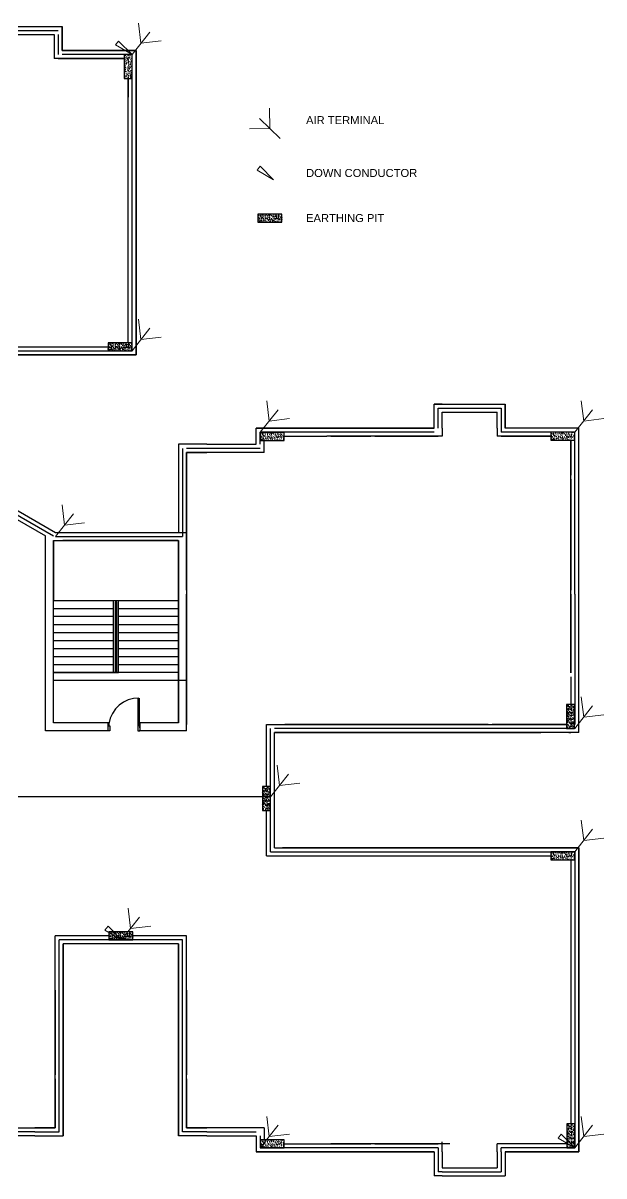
# Model space of a CAD drawing. Header units: millimetres. Extents: x 2799 to 7123, y 988 to 3140.
# Drawn here: x 3818 to 4543, y 988 to 2428 of the extents above; entities that cross this region are included whole.
import ezdxf

# ---------------------------------------------------------------- set-up
doc = ezdxf.new("R2010")
doc.units = ezdxf.units.MM
doc.header["$LTSCALE"] = 100
doc.linetypes.add('ACAD_ISO02W100', pattern=[15, 12, -3])
doc.layers.get('0').update_dxf_attribs({"color": 250})
doc.layers.add('doors', color=6, linetype='Continuous')
doc.layers.add('roof cond', color=3, linetype='ACAD_ISO02W100')
doc.layers.add('LPS', color=1, linetype='Continuous', lineweight=0)
doc.styles.get("Standard").update_dxf_attribs({"font": 'arial.ttf'})

msp = doc.modelspace()

# ---------------------------------------------------------------- hatches: boundary and pattern name
h = msp.add_hatch()
h.set_pattern_fill('AR-CONC', color=256, scale=0.03)
h.set_pattern_definition([(50, (6094.9958, -3369.266), (5.46554, -0.4781726), [0.5715, -6.2865]), (355, (6094.996, -3369.266), (-1.0573026, 5.7317054), [0.4572, -5.0292175]), (100.45144, (6095.451, -3369.306), (4.4082374, 5.2535326), [0.4857003, -5.3427073]), (46.1842, (6094.996, -3367.742), (8.132371, -1.26127), [0.85725, -9.42975]), (96.63556, (6095.6735, -3367.847), (7.122124, 7.422784), [0.728551, -8.014068]), (351.18415, (6094.996, -3367.742), (7.122124, 7.422784), [0.685799, -7.543792]), (21, (6095.7578, -3368.123), (4.5484317, -3.067956), [0.5715, -6.2865]), (326, (6095.758, -3368.123), (1.854061, 5.525639), [0.4572, -5.0292]), (71.451445, (6096.137, -3368.3787), (6.4024926, 2.457683), [0.4857003, -5.342698]), (37.5, (6094.9958, -3369.266), (0.0926581, 2.53665117), [0, -4.96824, 0, -5.1054, 0, -5.04825]), (7.5, (6094.9958, -3369.266), (2.0045899, 3.0054172), [0, -2.91084, 0, -4.85394, 0, -1.92405]), (327.5, (6093.2965, -3369.266), (4.06771786, -0.1718623), [0, -1.905, 0, -5.9436, 0, -7.8867]), (317.5, (6092.5345, -3369.266), (4.4438754, 0.7627947), [0, -2.4765, 0, -3.94716, 0, -5.6007])])
h.paths.add_polyline_path([(3943.7, 2359), (3953.7, 2359), (3953.7, 2389), (3943.7, 2389)])
h = msp.add_hatch()
h.set_pattern_fill('AR-CONC', color=256, scale=0.03, angle=-90)
h.set_pattern_definition([(320, (-1617.281, 38.2956), (-0.4781726, -5.46554), [0.5715, -6.2865]), (265, (-1617.281, 38.2956), (5.7317054, 1.0573026), [0.4572, -5.0292175]), (10.45144, (-1617.321, 37.84), (5.2535326, -4.4082374), [0.4857003, -5.3427073]), (316.1842, (-1615.757, 38.2956), (-1.26127, -8.132371), [0.85725, -9.42975]), (6.63556, (-1615.862, 37.618), (7.422784, -7.122124), [0.728551, -8.014068]), (261.18415, (-1615.757, 38.2956), (7.422784, -7.122124), [0.685799, -7.543792]), (291, (-1616.138, 37.5336), (-3.067956, -4.5484317), [0.5715, -6.2865]), (236, (-1616.138, 37.5336), (5.525639, -1.854061), [0.4572, -5.0292]), (341.451445, (-1616.3936, 37.1545), (2.457683, -6.4024926), [0.4857003, -5.342698]), (307.5, (-1617.281, 38.2956), (2.53665117, -0.0926581), [0, -4.96824, 0, -5.1054, 0, -5.04825]), (277.5, (-1617.281, 38.2956), (3.0054172, -2.0045899), [0, -2.91084, 0, -4.85394, 0, -1.92405]), (237.5, (-1617.281, 39.9948), (-0.1718623, -4.06771786), [0, -1.905, 0, -5.9436, 0, -7.8867]), (227.5, (-1617.281, 40.757), (0.7627947, -4.4438754), [0, -2.4765, 0, -3.94716, 0, -5.6007])])
h.paths.add_polyline_path([(4111, 2189.6), (4111, 2179.6), (4141, 2179.6), (4141, 2189.6)])
h = msp.add_hatch()
h.set_pattern_fill('AR-CONC', color=256, scale=0.03, angle=-90)
h.set_pattern_definition([(320, (-1804.59, -122.3456), (-0.4781726, -5.46554), [0.5715, -6.2865]), (265, (-1804.59, -122.3456), (5.7317054, 1.0573026), [0.4572, -5.0292175]), (10.45144, (-1804.6297, -122.801), (5.2535326, -4.4082374), [0.4857003, -5.3427073]), (316.1842, (-1803.066, -122.3456), (-1.26127, -8.132371), [0.85725, -9.42975]), (6.63556, (-1803.171, -123.023), (7.422784, -7.122124), [0.728551, -8.014068]), (261.18415, (-1803.066, -122.3456), (7.422784, -7.122124), [0.685799, -7.543792]), (291, (-1803.447, -123.1076), (-3.067956, -4.5484317), [0.5715, -6.2865]), (236, (-1803.447, -123.1076), (5.525639, -1.854061), [0.4572, -5.0292]), (341.451445, (-1803.7025, -123.4866), (2.457683, -6.4024926), [0.4857003, -5.342698]), (307.5, (-1804.5898, -122.3456), (2.53665117, -0.0926581), [0, -4.96824, 0, -5.1054, 0, -5.04825]), (277.5, (-1804.5898, -122.3456), (3.0054172, -2.0045899), [0, -2.91084, 0, -4.85394, 0, -1.92405]), (237.5, (-1804.5898, -120.6463), (-0.1718623, -4.06771786), [0, -1.905, 0, -5.9436, 0, -7.8867]), (227.5, (-1804.59, -119.8843), (0.7627947, -4.4438754), [0, -2.4765, 0, -3.94716, 0, -5.6007])])
h.paths.add_polyline_path([(3923.7, 2029), (3923.7, 2019), (3953.7, 2019), (3953.7, 2029)])
h = msp.add_hatch()
h.set_pattern_fill('AR-CONC', color=256, scale=0.03, angle=-90)
h.set_pattern_definition([(320, (-1614.495, -234.3274), (-0.4781726, -5.46554), [0.5715, -6.2865]), (265, (-1614.495, -234.3274), (5.7317054, 1.0573026), [0.4572, -5.0292175]), (10.45144, (-1614.535, -234.783), (5.2535326, -4.4082374), [0.4857003, -5.3427073]), (316.1842, (-1612.971, -234.3274), (-1.26127, -8.132371), [0.85725, -9.42975]), (6.63556, (-1613.076, -235.005), (7.422784, -7.122124), [0.728551, -8.014068]), (261.18415, (-1612.971, -234.327), (7.422784, -7.122124), [0.685799, -7.543792]), (291, (-1613.352, -235.0894), (-3.067956, -4.5484317), [0.5715, -6.2865]), (236, (-1613.352, -235.0894), (5.525639, -1.854061), [0.4572, -5.0292]), (341.451445, (-1613.608, -235.4684), (2.457683, -6.4024926), [0.4857003, -5.342698]), (307.5, (-1614.4952, -234.3274), (2.53665117, -0.0926581), [0, -4.96824, 0, -5.1054, 0, -5.04825]), (277.5, (-1614.4952, -234.3274), (3.0054172, -2.0045899), [0, -2.91084, 0, -4.85394, 0, -1.92405]), (237.5, (-1614.4952, -232.628), (-0.1718623, -4.06771786), [0, -1.905, 0, -5.9436, 0, -7.8867]), (227.5, (-1614.4952, -231.866), (0.7627947, -4.4438754), [0, -2.4765, 0, -3.94716, 0, -5.6007])])
h.paths.add_polyline_path([(4113.7, 1917), (4113.7, 1907), (4143.7, 1907), (4143.7, 1917)])
h = msp.add_hatch()
h.set_pattern_fill('AR-CONC', color=256, scale=0.03, angle=-90)
h.set_pattern_definition([(320, (-1251.4965, -234.2663), (-0.4781726, -5.46554), [0.5715, -6.2865]), (265, (-1251.4965, -234.266), (5.7317054, 1.0573026), [0.4572, -5.0292175]), (10.45144, (-1251.5363, -234.7217), (5.2535326, -4.4082374), [0.4857003, -5.3427073]), (316.1842, (-1249.9725, -234.266), (-1.26127, -8.132371), [0.85725, -9.42975]), (6.63556, (-1250.0776, -234.944), (7.422784, -7.122124), [0.728551, -8.014068]), (261.18415, (-1249.9725, -234.266), (7.422784, -7.122124), [0.685799, -7.543792]), (291, (-1250.3535, -235.0283), (-3.067956, -4.5484317), [0.5715, -6.2865]), (236, (-1250.3535, -235.028), (5.525639, -1.854061), [0.4572, -5.0292]), (341.451445, (-1250.609, -235.4073), (2.457683, -6.4024926), [0.4857003, -5.342698]), (307.5, (-1251.4965, -234.2663), (2.53665117, -0.0926581), [0, -4.96824, 0, -5.1054, 0, -5.04825]), (277.5, (-1251.4965, -234.2663), (3.0054172, -2.0045899), [0, -2.91084, 0, -4.85394, 0, -1.92405]), (237.5, (-1251.4965, -232.567), (-0.1718623, -4.06771786), [0, -1.905, 0, -5.9436, 0, -7.8867]), (227.5, (-1251.4965, -231.805), (0.7627947, -4.4438754), [0, -2.4765, 0, -3.94716, 0, -5.6007])])
h.paths.add_polyline_path([(4476.7, 1917.1), (4476.7, 1907.1), (4506.7, 1907.1), (4506.7, 1917.1)])
h = msp.add_hatch()
h.set_pattern_fill('AR-CONC', color=256, scale=0.03)
h.set_pattern_definition([(50, (-832.9592, -630.346), (5.46554, -0.4781726), [0.5715, -6.2865]), (355, (-832.959, -630.346), (-1.0573026, 5.7317054), [0.4572, -5.0292175]), (100.45144, (-832.504, -630.386), (4.4082374, 5.2535326), [0.4857, -5.3427073]), (46.1842, (-832.959, -628.822), (8.132371, -1.26127), [0.85725, -9.42975]), (96.63556, (-832.2815, -628.927), (7.122124, 7.422784), [0.728551, -8.014068]), (351.18415, (-832.959, -628.822), (7.122124, 7.422784), [0.685799, -7.543792]), (21, (-832.1972, -629.203), (4.5484317, -3.067956), [0.5715, -6.2865]), (326, (-832.197, -629.203), (1.854061, 5.525639), [0.4572, -5.0292]), (71.45144, (-831.818, -629.459), (6.4024926, 2.457683), [0.4857, -5.342698]), (37.5, (-832.9592, -630.3462), (0.0926581, 2.53665117), [0, -4.96824, 0, -5.1054, 0, -5.04825]), (7.5, (-832.9592, -630.3462), (2.0045899, 3.0054172), [0, -2.91084, 0, -4.85394, 0, -1.92405]), (327.5, (-834.6585, -630.3462), (4.06771786, -0.1718623), [0, -1.905, 0, -5.9436, 0, -7.8867]), (317.5, (-835.4205, -630.3462), (4.4438754, 0.7627947), [0, -2.4765, 0, -3.94716, 0, -5.6007])])
h.paths.add_polyline_path([(4496.6, 1547.1), (4506.6, 1547.1), (4506.6, 1577.1), (4496.6, 1577.1)])
h = msp.add_hatch()
h.set_pattern_fill('AR-CONC', color=256, scale=0.03)
h.set_pattern_definition([(50, (-1212.856, -732.6278), (5.46554, -0.4781726), [0.5715, -6.2865]), (355, (-1212.856, -732.628), (-1.0573026, 5.7317054), [0.4572, -5.0292175]), (100.45144, (-1212.4005, -732.6676), (4.4082374, 5.2535326), [0.4857, -5.3427073]), (46.1842, (-1212.856, -731.104), (8.132371, -1.26127), [0.85725, -9.42975]), (96.63556, (-1212.178, -731.209), (7.122124, 7.422784), [0.728551, -8.014068]), (351.18415, (-1212.856, -731.104), (7.122124, 7.422784), [0.685799, -7.543792]), (21, (-1212.094, -731.4848), (4.5484317, -3.067956), [0.5715, -6.2865]), (326, (-1212.094, -731.485), (1.854061, 5.525639), [0.4572, -5.0292]), (71.45144, (-1211.715, -731.7404), (6.4024926, 2.457683), [0.4857, -5.342698]), (37.5, (-1212.856, -732.6278), (0.0926581, 2.53665117), [0, -4.96824, 0, -5.1054, 0, -5.04825]), (7.5, (-1212.856, -732.6278), (2.0045899, 3.0054172), [0, -2.91084, 0, -4.85394, 0, -1.92405]), (327.5, (-1214.5552, -732.6278), (4.06771786, -0.1718623), [0, -1.905, 0, -5.9436, 0, -7.8867]), (317.5, (-1215.3172, -732.6278), (4.4438754, 0.7627947), [0, -2.4765, 0, -3.94716, 0, -5.6007])])
h.paths.add_polyline_path([(4126.7, 1474.8), (4116.7, 1474.8), (4116.7, 1444.8), (4126.7, 1444.8)])
h = msp.add_hatch()
h.set_pattern_fill('AR-CONC', color=256, scale=0.03, angle=-90)
h.set_pattern_definition([(320, (-1251.4965, -758.2488), (-0.4781726, -5.46554), [0.5715, -6.2865]), (265, (-1251.4965, -758.249), (5.7317054, 1.0573026), [0.4572, -5.0292175]), (10.45144, (-1251.5363, -758.704), (5.2535326, -4.4082374), [0.4857003, -5.3427073]), (316.1842, (-1249.9725, -758.249), (-1.26127, -8.132371), [0.85725, -9.42975]), (6.63556, (-1250.0776, -758.9265), (7.422784, -7.122124), [0.728551, -8.014068]), (261.18415, (-1249.9725, -758.249), (7.422784, -7.122124), [0.685799, -7.543792]), (291, (-1250.3535, -759.0108), (-3.067956, -4.5484317), [0.5715, -6.2865]), (236, (-1250.3535, -759.011), (5.525639, -1.854061), [0.4572, -5.0292]), (341.451445, (-1250.609, -759.39), (2.457683, -6.4024926), [0.4857003, -5.342698]), (307.5, (-1251.4965, -758.2488), (2.53665117, -0.0926581), [0, -4.96824, 0, -5.1054, 0, -5.04825]), (277.5, (-1251.4965, -758.2488), (3.0054172, -2.0045899), [0, -2.91084, 0, -4.85394, 0, -1.92405]), (237.5, (-1251.4965, -756.5495), (-0.1718623, -4.06771786), [0, -1.905, 0, -5.9436, 0, -7.8867]), (227.5, (-1251.4965, -755.7875), (0.7627947, -4.4438754), [0, -2.4765, 0, -3.94716, 0, -5.6007])])
h.paths.add_polyline_path([(4476.7, 1393.1), (4476.7, 1383.1), (4506.7, 1383.1), (4506.7, 1393.1)])
h = msp.add_hatch()
h.set_pattern_fill('AR-CONC', color=256, scale=0.03, angle=-90)
h.set_pattern_definition([(320, (-1803.446, -858.194), (-0.4781726, -5.46554), [0.5715, -6.2865]), (265, (-1803.446, -858.194), (5.7317054, 1.0573026), [0.4572, -5.0292175]), (10.45144, (-1803.486, -858.6496), (5.2535326, -4.4082374), [0.4857003, -5.3427073]), (316.1842, (-1801.922, -858.194), (-1.26127, -8.132371), [0.85725, -9.42975]), (6.63556, (-1802.027, -858.872), (7.422784, -7.122124), [0.728551, -8.014068]), (261.18415, (-1801.922, -858.194), (7.422784, -7.122124), [0.685799, -7.543792]), (291, (-1802.303, -858.956), (-3.067956, -4.5484317), [0.5715, -6.2865]), (236, (-1802.303, -858.956), (5.525639, -1.854061), [0.4572, -5.0292]), (341.451445, (-1802.559, -859.335), (2.457683, -6.4024926), [0.4857003, -5.342698]), (307.5, (-1803.4461, -858.1941), (2.53665117, -0.0926581), [0, -4.96824, 0, -5.1054, 0, -5.04825]), (277.5, (-1803.4461, -858.194), (3.0054172, -2.0045899), [0, -2.91084, 0, -4.85394, 0, -1.92405]), (237.5, (-1803.4461, -856.4948), (-0.1718623, -4.06771786), [0, -1.905, 0, -5.9436, 0, -7.8867]), (227.5, (-1803.446, -855.733), (0.7627947, -4.4438754), [0, -2.4765, 0, -3.94716, 0, -5.6007])])
h.paths.add_polyline_path([(3924.8, 1293.1), (3924.8, 1283.1), (3954.8, 1283.1), (3954.8, 1293.1)])
h = msp.add_hatch()
h.set_pattern_fill('AR-CONC', color=256, scale=0.03)
h.set_pattern_definition([(50, (-832.807, -1154.3287), (5.46554, -0.4781726), [0.5715, -6.2865]), (355, (-832.807, -1154.3287), (-1.0573026, 5.7317054), [0.4572, -5.0292175]), (100.45144, (-832.352, -1154.3685), (4.4082374, 5.2535326), [0.4857, -5.3427073]), (46.1842, (-832.807, -1152.805), (8.132371, -1.26127), [0.85725, -9.42975]), (96.63556, (-832.1295, -1152.91), (7.122124, 7.422784), [0.728551, -8.014068]), (351.18415, (-832.807, -1152.805), (7.122124, 7.422784), [0.685799, -7.543792]), (21, (-832.045, -1153.1857), (4.5484317, -3.067956), [0.5715, -6.2865]), (326, (-832.045, -1153.1857), (1.854061, 5.525639), [0.4572, -5.0292]), (71.45144, (-831.666, -1153.4414), (6.4024926, 2.457683), [0.4857, -5.342698]), (37.5, (-832.8072, -1154.3287), (0.0926581, 2.53665117), [0, -4.96824, 0, -5.1054, 0, -5.04825]), (7.5, (-832.8072, -1154.3287), (2.0045899, 3.0054172), [0, -2.91084, 0, -4.85394, 0, -1.92405]), (327.5, (-834.5065, -1154.3287), (4.06771786, -0.1718623), [0, -1.905, 0, -5.9436, 0, -7.8867]), (317.5, (-835.2685, -1154.3287), (4.4438754, 0.7627947), [0, -2.4765, 0, -3.94716, 0, -5.6007])])
h.paths.add_polyline_path([(4506.7, 1053.1), (4496.7, 1053.1), (4496.7, 1023.1), (4506.7, 1023.1)])
h = msp.add_hatch()
h.set_pattern_fill('AR-CONC', color=256, scale=0.03, angle=-90)
h.set_pattern_definition([(320, (-1614.4042, -1118.2313), (-0.4781726, -5.46554), [0.5715, -6.2865]), (265, (-1614.404, -1118.231), (5.7317054, 1.0573026), [0.4572, -5.0292175]), (10.45144, (-1614.444, -1118.6867), (5.2535326, -4.4082374), [0.4857003, -5.3427073]), (316.1842, (-1612.88, -1118.231), (-1.26127, -8.132371), [0.85725, -9.42975]), (6.63556, (-1612.985, -1118.909), (7.422784, -7.122124), [0.728551, -8.014068]), (261.18415, (-1612.88, -1118.231), (7.422784, -7.122124), [0.685799, -7.543792]), (291, (-1613.2612, -1118.9933), (-3.067956, -4.5484317), [0.5715, -6.2865]), (236, (-1613.261, -1118.993), (5.525639, -1.854061), [0.4572, -5.0292]), (341.451445, (-1613.517, -1119.3723), (2.457683, -6.4024926), [0.4857003, -5.342698]), (307.5, (-1614.4042, -1118.2313), (2.53665117, -0.0926581), [0, -4.96824, 0, -5.1054, 0, -5.04825]), (277.5, (-1614.4042, -1118.2313), (3.0054172, -2.0045899), [0, -2.91084, 0, -4.85394, 0, -1.92405]), (237.5, (-1614.4042, -1116.532), (-0.1718623, -4.06771786), [0, -1.905, 0, -5.9436, 0, -7.8867]), (227.5, (-1614.4042, -1115.77), (0.7627947, -4.4438754), [0, -2.4765, 0, -3.94716, 0, -5.6007])])
h.paths.add_polyline_path([(4113.8, 1033.1), (4113.8, 1023.1), (4143.8, 1023.1), (4143.8, 1033.1)])

# ---------------------------------------------------------------- linework, layer by layer
for p, q in [((3778.3, 2424), (3866.6, 2424)), ((3866.6, 2394), (3866.6, 2424)), ((3866.6, 2424), (3866.6, 2394)), ((3788.3, 2414), (3856.6, 2414)), ((3856.6, 2414), (3856.6, 2384)), ((3866.6, 2394), (3958.7, 2394)), ((3958.7, 2394), (3866.6, 2394)), ((3958.7, 2394), (3866.6, 2394)), ((3943.7, 2384), (3861.6, 2384)), ((3943.7, 2384), (3866.6, 2384)), ((3948.7, 2359), (3948.7, 2335.6)), ((3948.7, 2359), (3948.7, 2335.6)), ((3948.7, 2014), (3588.7, 2014)), ((3948.7, 2014), (3588.7, 2014)), ((3588.7, 1947.8), (3858.1, 1792.1)), ((4341.3, 1952.1), (4331.3, 1952.1)), ((4331.3, 1942.1), (4331.3, 1952.1)), ((4341.3, 1952.1), (4331.3, 1952.1)), ((4331.3, 1922.1), (4331.3, 1952.1)), ((4331.3, 1952.1), (4419.7, 1952.1)), ((4419.7, 1922.1), (4419.7, 1952.1)), ((4419.7, 1952.1), (4419.7, 1922.1)), ((3578.7, 1942.1), (3845.7, 1787.7)), ((4331.3, 1922.1), (4331.3, 1942.1)), ((4331.3, 1922.1), (4331.3, 1942.1)), ((4341.3, 1922.1), (4341.3, 1942.1)), ((4341.3, 1922.1), (4341.3, 1942.1)), ((4341.3, 1942.1), (4409.7, 1942.1)), ((4409.7, 1922.1), (4409.7, 1942.1)), ((4108.8, 1902.1), (4108.8, 1922.1)), ((4113.8, 1922.1), (4108.8, 1922.1)), ((4341.3, 1922.1), (4341.3, 1912.1)), ((4409.7, 1922.1), (4409.7, 1912.1)), ((4511.7, 1922.1), (4419.7, 1922.1)), ((4511.7, 1922.1), (4419.7, 1922.1)), ((4511.7, 1902.1), (4511.7, 1922.1)), ((4511.7, 1542.1), (4511.7, 1922.1)), ((4047.1, 1902.1), (4011.7, 1902.1)), ((4047.1, 1902.1), (4011.7, 1902.1)), ((4011.7, 1902.1), (4011.7, 1792.1)), ((4047.1, 1902.1), (4081.4, 1902.1)), ((4081.4, 1902.1), (4108.8, 1902.1)), ((4118.8, 1892.1), (4118.8, 1907)), ((4143.7, 1912.1), (4197.1, 1912.1)), ((4252, 1912.1), (4202.1, 1912.1)), ((4336.3, 1912.1), (4257, 1912.1)), ((4476.7, 1912.1), (4414.7, 1912.1)), ((4501.7, 1907.1), (4501.7, 1863.7)), ((4501.7, 1907.1), (4501.7, 1863.7)), ((4511.7, 1542.1), (4511.7, 1902.1)), ((4511.7, 1542.1), (4511.7, 1902.1)), ((4511.7, 1542.1), (4511.7, 1902.1)), ((4511.7, 1542.1), (4511.7, 1902.1)), ((4021.7, 1892.1), (4021.7, 1830.8)), ((4118.8, 1892.1), (4021.7, 1892.1)), ((4021.7, 1892.1), (4047.1, 1892.1)), ((4501.7, 1858.7), (4501.7, 1720.1)), ((4501.7, 1858.7), (4501.7, 1720.1)), ((4021.7, 1830.8), (4021.7, 1720.1)), ((3855.4, 1782.1), (4011.7, 1782.1)), ((3855.4, 1782.1), (3905.4, 1782.1)), ((3855.4, 1782.1), (4011.7, 1782.1)), ((3855.4, 1782.1), (3905.4, 1782.1)), ((3855.7, 1782.1), (3855.7, 1707.1)), ((4011.4, 1782.1), (3867.4, 1782.1)), ((4021.7, 1715.1), (4021.7, 1552.1)), ((4021.7, 1715.1), (4021.7, 1552.1)), ((4501.7, 1727.4), (4501.7, 1720.1)), ((4501.7, 1715.1), (4501.7, 1616.8)), ((4501.7, 1714.1), (4501.7, 1715.1)), ((3855.7, 1707.1), (4011.7, 1707.1)), ((3930.7, 1617.1), (3930.7, 1707.1)), ((3934.7, 1704.8), (3932.7, 1704.8)), ((3932.7, 1704.8), (3932.7, 1617.1)), ((3934.7, 1617.1), (3934.7, 1704.8)), ((3936.7, 1617.1), (3936.7, 1707.1)), ((3855.7, 1697.1), (3930.7, 1697.1)), ((3930.7, 1687.1), (3855.7, 1687.1)), ((3936.7, 1697.1), (4011.7, 1697.1)), ((4011.7, 1687.1), (3936.7, 1687.1)), ((3855.7, 1677.1), (3930.7, 1677.1)), ((3936.7, 1677.1), (4011.7, 1677.1)), ((3855.7, 1667.1), (3930.7, 1667.1)), ((3855.7, 1657.1), (3930.7, 1657.1)), ((3936.7, 1667.1), (4011.7, 1667.1)), ((3936.7, 1657.1), (4011.7, 1657.1)), ((4011.7, 1554.1), (4011.7, 1662.1)), ((4011.7, 1554.1), (4011.7, 1662.1)), ((4011.7, 1554.1), (4011.7, 1662.1)), ((4011.7, 1554.1), (4011.7, 1662.1)), ((4011.7, 1554.1), (4011.7, 1662.1)), ((4011.7, 1554.1), (4011.7, 1662.1)), ((4011.7, 1554.1), (4011.7, 1662.1)), ((4011.7, 1554.1), (4011.7, 1662.1)), ((3855.7, 1647.1), (3930.7, 1647.1)), ((3936.7, 1647.1), (4011.7, 1647.1)), ((3855.7, 1637.1), (3930.7, 1637.1)), ((3936.7, 1637.1), (4011.7, 1637.1)), ((3855.7, 1627.1), (3930.7, 1627.1)), ((3855.7, 1617.1), (3930.7, 1617.1)), ((3930.7, 1617.1), (3936.7, 1617.1)), ((3936.7, 1617.1), (3934.7, 1617.1)), ((3936.7, 1627.1), (4011.7, 1627.1)), ((4011.7, 1617.1), (4011.7, 1554.1)), ((4011.7, 1617.1), (4011.7, 1554.1)), ((4011.7, 1617.1), (4011.7, 1554.1)), ((4011.7, 1617.1), (4011.7, 1554.1)), ((4121.7, 1552.1), (4174.7, 1552.1)), ((4121.7, 1474.8), (4121.7, 1552.1)), ((4131.7, 1398.1), (4131.7, 1542.1)), ((4131.7, 1542.1), (4464.2, 1542.1)), ((4131.7, 1542.1), (4464.2, 1542.1)), ((4131.7, 1542.1), (4464.2, 1542.1)), ((4131.7, 1542.1), (4464.2, 1542.1)), ((4144.7, 1552.1), (4398.4, 1552.1)), ((4144.7, 1552.1), (4398.4, 1552.1)), ((4174.7, 1552.1), (4174.7, 1552.1)), ((4378.8, 1552.1), (4372.8, 1552.1)), ((4398.4, 1552.1), (4403.4, 1552.1)), ((4403.4, 1552.1), (4464, 1552.1)), ((4403.4, 1552.1), (4463, 1552.1)), ((4429.7, 1552.1), (4464, 1552.1)), ((4463, 1552.1), (4496.6, 1552.1)), ((4499.2, 1542.1), (4501.7, 1542.1)), ((4499.2, 1542.1), (4501.7, 1542.1)), ((4499.2, 1542.1), (4501.7, 1542.1)), ((4499.2, 1542.1), (4501.7, 1542.1)), ((4499.2, 1542.1), (4501.7, 1542.1)), ((4499.2, 1542.1), (4501.7, 1542.1)), ((4499.2, 1542.1), (4501.7, 1542.1)), ((4499.2, 1542.1), (4501.7, 1542.1)), ((4501.6, 1552.1), (4501.7, 1552.1)), ((4501.7, 1552.1), (4501.7, 1552.1)), ((4511.7, 1552.1), (4511.7, 1552.1)), ((4511.7, 1552.1), (4511.7, 1552.1)), ((4121.7, 1388.1), (4121.7, 1444.8)), ((4501.7, 1398.1), (4141.7, 1398.1)), ((4501.7, 1398.1), (4141.7, 1398.1)), ((4511.7, 1018.1), (4511.7, 1398.1)), ((4131.7, 1388.1), (4131.7, 1388.1)), ((4131.7, 1388.1), (4131.7, 1388.1)), ((4141.7, 1388.1), (4141.7, 1388.1)), ((4141.7, 1388.1), (4141.7, 1388.1)), ((4322.8, 1388.1), (4322.8, 1388.1)), ((3924.8, 1288.1), (3857.7, 1288.1)), ((4021.7, 1288.1), (3954.8, 1288.1)), ((4011.7, 1278.1), (3867.7, 1278.1)), ((4011.7, 1278.1), (3867.7, 1278.1)), ((3857.7, 1114.4), (3857.7, 1220.1)), ((4021.7, 1114.4), (4021.7, 1220.1)), ((3857.7, 1048.1), (3857.7, 1109.4)), ((4021.7, 1048.1), (4021.7, 1109.4)), ((3760.7, 1048.1), (3857.7, 1048.1)), ((3832.4, 1038.1), (3798, 1038.1)), ((3857.7, 1048.1), (3832.4, 1048.1)), ((3832.4, 1038.1), (3867.7, 1038.1)), ((3832.4, 1038.1), (3867.7, 1038.1)), ((4047.1, 1038.1), (4011.7, 1038.1)), ((4118.8, 1048.1), (4021.7, 1048.1)), ((4021.7, 1048.1), (4047.1, 1048.1)), ((4047.1, 1038.1), (4081.4, 1038.1)), ((4081.4, 1038.1), (4108.8, 1038.1)), ((4108.8, 1038.1), (4108.8, 1018.1)), ((4118.8, 1048.1), (4118.8, 1033.1)), ((4143.8, 1028.1), (4202.1, 1028.1)), ((4252, 1028.1), (4202.1, 1028.1)), ((4336.3, 1028.1), (4257, 1028.1)), ((4341.3, 1018.1), (4341.3, 1030.6)), ((4409.7, 1018.1), (4409.7, 1028.1)), ((4113.8, 1018.1), (4108.8, 1018.1)), ((4331.3, 1018.1), (4331.3, 998.1)), ((4331.3, 1018.1), (4331.3, 998.1)), ((4341.3, 1018.1), (4341.3, 998.1)), ((4341.3, 1018.1), (4341.3, 998.1)), ((4409.7, 1018.1), (4409.7, 998.1)), ((4511.7, 1018.1), (4419.7, 1018.1)), ((4511.7, 1018.1), (4419.7, 1018.1)), ((4419.7, 1018.1), (4419.7, 988.1)), ((4331.3, 998.1), (4331.3, 988.1)), ((4341.3, 998.1), (4409.7, 998.1)), ((4341.3, 988.1), (4331.3, 988.1)), ((4341.3, 988.1), (4331.3, 988.1)), ((4341.3, 988.1), (4419.7, 988.1))]:
    msp.add_line(p, q)
for points in [[(3866.6, 2394), (3958.7, 2394), (3958.7, 2014), (3588.7, 2014)], [(3588.7, 2014), (3958.7, 2014), (3958.7, 2394), (3866.6, 2394)], [(3588.7, 2014), (3958.7, 2014), (3958.7, 2394), (3866.6, 2394)], [(3588.7, 2014), (3958.7, 2014), (3958.7, 2394), (3866.6, 2394)], [(3866.6, 2394), (3958.7, 2394), (3958.7, 2014), (3588.7, 2014)], [(3588.7, 2014), (3958.7, 2014), (3958.7, 2394), (3866.6, 2394)], [(3588.7, 2014), (3958.7, 2014), (3958.7, 2394), (3866.6, 2394)], [(3588.7, 2014), (3958.7, 2014), (3958.7, 2394), (3866.6, 2394)], [(3958.7, 2264), (3958.7, 2394), (3866.6, 2394)], [(3958.7, 2264), (3958.7, 2394), (3866.6, 2394)], [(3943.7, 2384), (3856.6, 2384)], [(3861.6, 2384), (3943.7, 2384)], [(3943.7, 2384), (3861.6, 2384)], [(3943.7, 2384), (3861.6, 2384)], [(3943.7, 2384), (3861.6, 2384)], [(3943.7, 2384), (3866.6, 2384)], [(3948.7, 2335.6), (3948.7, 2359)], [(3948.7, 2335.6), (3948.7, 2359)], [(3948.7, 2335.6), (3948.7, 2359)], [(3948.7, 2335.6), (3948.7, 2359)], [(3948.7, 2029), (3948.7, 2359)], [(3948.7, 2359), (3948.7, 2335.6)], [(3578.7, 2024), (3923.7, 2024)], [(3948.5, 2024), (3948.7, 2024)], [(4108.8, 1922.1), (4331.3, 1922.1)], [(4331.3, 1922.1), (4108.8, 1922.1)], [(4331.3, 1922.1), (4108.8, 1922.1)], [(4331.3, 1922.1), (4108.8, 1922.1)], [(4331.3, 1922.1), (4113.8, 1922.1)], [(4331.3, 1922.1), (4113.8, 1922.1)], [(4331.3, 1922.1), (4113.8, 1922.1)], [(4331.3, 1922.1), (4113.8, 1922.1)], [(4511.7, 1792.1), (4511.7, 1922.1), (4419.7, 1922.1)], [(4511.7, 1792.1), (4511.7, 1922.1), (4419.7, 1922.1)], [(4252, 1912.1), (4197.1, 1912.1)], [(4252, 1912.1), (4202.1, 1912.1)], [(4202.1, 1912.1), (4252, 1912.1)], [(4341.3, 1912.1), (4252, 1912.1)], [(4336.3, 1912.1), (4257, 1912.1)], [(4257, 1912.1), (4336.3, 1912.1)], [(4476.7, 1912.1), (4409.7, 1912.1)], [(4414.7, 1912.1), (4476.7, 1912.1)], [(4476.7, 1912.1), (4414.7, 1912.1)], [(4476.7, 1912.1), (4414.7, 1912.1)], [(4476.7, 1912.1), (4414.7, 1912.1)], [(4501.7, 1863.7), (4501.7, 1907.1)], [(4501.7, 1863.7), (4501.7, 1907.1)], [(4501.7, 1863.7), (4501.7, 1907.1)], [(4501.7, 1858.7), (4501.7, 1907.1)], [(4501.7, 1907.1), (4501.7, 1863.7)], [(4021.7, 1892.1), (4021.7, 1830.8)], [(4021.7, 1830.8), (4021.7, 1892.1)], [(4021.7, 1892.1), (4021.7, 1830.8)], [(4501.7, 1720.1), (4501.7, 1858.7)], [(4501.7, 1858.7), (4501.7, 1720.1)], [(4501.7, 1715.1), (4501.7, 1858.7)], [(4021.7, 1830.8), (4021.7, 1720.1)], [(4021.7, 1720.1), (4021.7, 1830.8)], [(4021.7, 1830.8), (4021.7, 1720.1)], [(3845.7, 1607.1), (3845.7, 1787.7)], [(3858.1, 1792.1), (4021.7, 1792.1), (4021.7, 1607.1), (3855.7, 1607.1)], [(3858.1, 1792.1), (4011.7, 1792.1)], [(4011.7, 1554.1), (4011.7, 1782.1)], [(4011.7, 1554.1), (4011.7, 1782.1)], [(4011.7, 1554.1), (4011.7, 1782.1)], [(4011.7, 1554.1), (4011.7, 1782.1)], [(4021.7, 1552.1), (4021.7, 1715.1)], [(4021.7, 1715.1), (4021.7, 1607.1)], [(4021.7, 1715.1), (4021.7, 1552.1)], [(4021.7, 1544.1), (4021.7, 1715.1)], [(4501.7, 1715.1), (4501.7, 1616.8)], [(4501.7, 1616.8), (4501.7, 1715.1)], [(4501.7, 1715.1), (4501.7, 1616.8)], [(3925, 1544.1), (3845.7, 1544.1), (3845.7, 1617.1)], [(3925, 1554.1), (3855.7, 1554.1), (3855.7, 1617.1)], [(4501.7, 1611.8), (4501.7, 1577.1)], [(4011.7, 1554.1), (3962.4, 1554.1)], [(4021.7, 1544.1), (3962.4, 1544.1)], [(4464.2, 1542.1), (4131.7, 1542.1)], [(4464.2, 1542.1), (4131.7, 1542.1)], [(4464.2, 1542.1), (4131.7, 1542.1)], [(4511.7, 1542.1), (4131.7, 1542.1)], [(4398.4, 1552.1), (4144.7, 1552.1)], [(4144.7, 1552.1), (4398.4, 1552.1)], [(4398.4, 1552.1), (4144.7, 1552.1)], [(4464, 1552.1), (4403.4, 1552.1)], [(4496.6, 1552.1), (4403.4, 1552.1)], [(4429.7, 1552.1), (4464, 1552.1)], [(4501.7, 1552.1), (4501.6, 1552.1)], [(4501.7, 1552.1), (4501.7, 1552.1)], [(4131.7, 1398.1), (4511.7, 1398.1), (4511.7, 1018.1), (4419.7, 1018.1)], [(4419.7, 1018.1), (4511.7, 1018.1), (4511.7, 1398.1), (4141.7, 1398.1)], [(4141.7, 1398.1), (4511.7, 1398.1), (4511.7, 1018.1), (4419.7, 1018.1)], [(4141.7, 1398.1), (4511.7, 1398.1), (4511.7, 1018.1), (4419.7, 1018.1)], [(4121.7, 1388.1), (4476.7, 1388.1)], [(4501.7, 1383.1), (4501.7, 1053.1)], [(3857.7, 1048.1), (3857.7, 1288.1)], [(4021.7, 1048.1), (4021.7, 1288.1)], [(3867.7, 1038.1), (3867.7, 1278.1)], [(3867.7, 1038.1), (3867.7, 1278.1)], [(3867.7, 1038.1), (3867.7, 1278.1)], [(3867.7, 1038.1), (3867.7, 1278.1)], [(3867.7, 1038.1), (3867.7, 1278.1)], [(3867.7, 1038.1), (3867.7, 1278.1)], [(3867.7, 1038.1), (3867.7, 1278.1)], [(3867.7, 1038.1), (3867.7, 1278.1)], [(3867.7, 1278.1), (3867.7, 1038.1)], [(3867.7, 1038.1), (3867.7, 1278.1)], [(3867.7, 1038.1), (3867.7, 1278.1)], [(3867.7, 1038.1), (3867.7, 1278.1)], [(3867.7, 1278.1), (3867.7, 1038.1)], [(3867.7, 1038.1), (3867.7, 1278.1)], [(3867.7, 1278.1), (3867.7, 1038.1)], [(3867.7, 1038.1), (3867.7, 1278.1)], [(3867.7, 1038.1), (3867.7, 1278.1)], [(3867.7, 1038.1), (3867.7, 1278.1)], [(4011.7, 1278.1), (4011.7, 1038.1)], [(4011.7, 1038.1), (4011.7, 1278.1)], [(4011.7, 1278.1), (4011.7, 1038.1)], [(4011.7, 1038.1), (4011.7, 1278.1)], [(4011.7, 1038.1), (4011.7, 1278.1)], [(4011.7, 1038.1), (4011.7, 1278.1)], [(3857.7, 1114.4), (3857.7, 1220.1)], [(3857.7, 1220.1), (3857.7, 1114.4)], [(3857.7, 1114.4), (3857.7, 1220.1)], [(4021.7, 1114.4), (4021.7, 1220.1)], [(4021.7, 1220.1), (4021.7, 1114.4)], [(4021.7, 1114.4), (4021.7, 1220.1)], [(4511.7, 1148.1), (4511.7, 1018.1), (4419.7, 1018.1)], [(4511.7, 1148.1), (4511.7, 1018.1), (4419.7, 1018.1)], [(3857.7, 1048.1), (3857.7, 1109.4)], [(3857.7, 1109.4), (3857.7, 1048.1)], [(3857.7, 1048.1), (3857.7, 1109.4)], [(4021.7, 1048.1), (4021.7, 1109.4)], [(4021.7, 1109.4), (4021.7, 1048.1)], [(4021.7, 1048.1), (4021.7, 1109.4)], [(4252, 1028.1), (4202.1, 1028.1)], [(4202.1, 1028.1), (4252, 1028.1)], [(4252, 1028.1), (4202.1, 1028.1)], [(4350.8, 1028.1), (4251.9, 1028.1)], [(4336.3, 1028.1), (4257, 1028.1)], [(4257, 1028.1), (4336.3, 1028.1)], [(4496.7, 1028.1), (4409.7, 1028.1)], [(4108.8, 1018.1), (4331.3, 1018.1)], [(4331.3, 1018.1), (4108.8, 1018.1)], [(4331.3, 1018.1), (4108.8, 1018.1)], [(4331.3, 1018.1), (4108.8, 1018.1)], [(4331.3, 1018.1), (4113.8, 1018.1)], [(4331.3, 1018.1), (4113.8, 1018.1)], [(4331.3, 1018.1), (4113.8, 1018.1)], [(4331.3, 1018.1), (4113.8, 1018.1)]]:
    msp.add_lwpolyline(points)
for points in [[(3943.7, 2359), (3953.7, 2359), (3953.7, 2389), (3943.7, 2389)], [(4111, 2189.6), (4111, 2179.6), (4141, 2179.6), (4141, 2189.6)], [(3923.7, 2029), (3923.7, 2019), (3953.7, 2019), (3953.7, 2029)], [(4113.7, 1917), (4113.7, 1907), (4143.7, 1907), (4143.7, 1917)], [(4476.7, 1917.1), (4476.7, 1907.1), (4506.7, 1907.1), (4506.7, 1917.1)], [(4501.7, 1912.1), (4501.7, 1912.1)], [(4501.7, 1912.1), (4501.7, 1912.1)], [(4011.7, 1617.1), (3855.7, 1617.1), (3855.7, 1782.1), (4011.7, 1782.1)], [(4496.6, 1547.1), (4506.6, 1547.1), (4506.6, 1577.1), (4496.6, 1577.1)], [(4116.7, 1444.8), (4126.7, 1444.8), (4126.7, 1474.8), (4116.7, 1474.8)], [(4476.7, 1393.1), (4476.7, 1383.1), (4506.7, 1383.1), (4506.7, 1393.1)], [(3924.8, 1293.1), (3924.8, 1283.1), (3954.8, 1283.1), (3954.8, 1293.1)], [(4496.7, 1023.1), (4506.7, 1023.1), (4506.7, 1053.1), (4496.7, 1053.1)], [(4113.8, 1033.1), (4113.8, 1023.1), (4143.8, 1023.1), (4143.8, 1033.1)]]:
    msp.add_lwpolyline(points, close=True)
msp.add_arc((4465.7, 1552.1), 36, 179.9721, 180)
at = {"layer": 'doors', "color": 215, "true_color": 0xa953a0}
for p, q in [((3961.1, 1585), (3961.1, 1544.1)), ((3962.4, 1585), (3962.4, 1550.6)), ((3961.1, 1576.8), (3961.1, 1548.1)), ((3962.4, 1576.8), (3962.4, 1550.6)), ((3923.6, 1554.1), (3925, 1554.1)), ((3923.6, 1554.1), (3923.6, 1544.1)), ((3926.1, 1544.1), (3923.6, 1544.1)), ((3924.8, 1553.1), (3924.8, 1550.6)), ((3924.8, 1550.6), (3926.1, 1550.6)), ((3926.1, 1550.6), (3926.1, 1544.1)), ((3962.4, 1550.6), (3961.1, 1550.6)), ((3962.4, 1550.6), (3961.1, 1550.6)), ((3961.1, 1544.1), (3963.6, 1544.1)), ((3963.6, 1554.1), (3962.4, 1554.1)), ((3963.6, 1554.1), (3963.6, 1544.1))]:
    msp.add_line(p, q, dxfattribs=at)
at = {"layer": 'doors'}
for p, q in [((3926.1, 1548.1), (3926.1, 1548)), ((3963.6, 1554.1), (3962.4, 1554.1)), ((3963.6, 1548.1), (3963.6, 1553.1))]:
    msp.add_line(p, q, dxfattribs=at)
at = {"layer": 'doors', "color": 215, "true_color": 0xa953a0}
msp.add_arc((3961.5, 1548), 37, 88.685, 172.1411, dxfattribs=at)
at = {"layer": 'LPS'}
for p, q in [((3964.8, 2403.1), (3961.8, 2428.4)), ((3953.7, 2389), (3975.9, 2417.2)), ((3964.8, 2403.1), (3990.1, 2406.1)), ((4126, 2296.7), (4125.5, 2322.2)), ((4138.9, 2284.3), (4113, 2309.2)), ((4126, 2296.7), (4100.5, 2296.2)), ((3953.7, 2019), (3975.9, 2047.3)), ((3964.8, 2033.1), (3961.8, 2058.4)), ((3964.8, 2033.1), (3990.1, 2036.1)), ((4113.8, 1917.1), (4136.1, 1945.3)), ((4125, 1931.2), (4122, 1956.5)), ((4506.7, 1917.1), (4529, 1945.3)), ((4517.9, 1931.2), (4514.9, 1956.5)), ((4125, 1931.2), (4150.3, 1934.2)), ((4517.9, 1931.2), (4543.2, 1934.2)), ((3858.1, 1787.1), (3880.4, 1815.4)), ((3869.3, 1801.2), (3866.3, 1826.5)), ((3869.3, 1801.2), (3894.5, 1804.2)), ((4517.9, 1561.2), (4514.9, 1586.5)), ((4506.7, 1547.1), (4529, 1575.4)), ((4517.9, 1561.2), (4543.2, 1564.2)), ((4137.9, 1476), (4134.9, 1501.3)), ((4126.7, 1461.9), (4149, 1490.2)), ((4137.9, 1476), (4163.2, 1479)), ((4517.9, 1407.2), (4514.9, 1432.5)), ((4506.7, 1393.1), (4529, 1421.4)), ((4517.9, 1407.2), (4543.2, 1410.2)), ((3940.7, 1283.2), (3963, 1311.4)), ((3951.8, 1297.3), (3948.8, 1322.6)), ((3951.8, 1297.3), (3977.1, 1300.3)), ((4125, 1037.2), (4122, 1062.5)), ((4517.9, 1037.2), (4514.9, 1062.5)), ((4113.8, 1023.1), (4136.1, 1051.4)), ((4125, 1037.2), (4150.3, 1040.2)), ((4506.7, 1023.1), (4529, 1051.4)), ((4517.9, 1037.2), (4543.2, 1040.2))]:
    msp.add_line(p, q, dxfattribs=at)
at = {"layer": 'LPS', "color": 1}
for p, q in [((3932.9, 2401), (3936.7, 2405.9)), ((3953.7, 2389), (3936.7, 2405.9)), ((3953.7, 2389), (3932.9, 2401)), ((4109.8, 2244.7), (4113.6, 2249.7)), ((4130.6, 2232.7), (4113.6, 2249.7)), ((4130.6, 2232.7), (4109.8, 2244.7)), ((3919.9, 1295.2), (3923.7, 1300.1)), ((3940.7, 1283.2), (3923.7, 1300.1)), ((3940.7, 1283.2), (3919.9, 1295.2)), ((4486, 1035.1), (4489.8, 1040.1)), ((4506.7, 1023.1), (4489.8, 1040.1)), ((4506.7, 1023.1), (4486, 1035.1))]:
    msp.add_line(p, q, dxfattribs=at)
at = {"layer": 'roof cond'}
for p, q in [((3783.3, 2419), (3861.6, 2419)), ((3861.6, 2414), (3861.6, 2389)), ((4336.3, 1922.1), (4336.3, 1947.1)), ((4336.3, 1947.1), (4414.7, 1947.1)), ((4414.7, 1947.1), (4414.7, 1917.1)), ((3586.2, 1943.5), (3855.6, 1787.8)), ((4113.8, 1902.1), (4113.8, 1917.1)), ((4016.7, 1897.1), (4016.7, 1830.8)), ((4113.8, 1897.1), (4021.7, 1897.1)), ((4506.7, 1715.1), (4506.7, 1552.1)), ((4126.7, 1393.1), (4126.7, 1547.1)), ((4126.7, 1461.9), (3752.7, 1461.9)), ((4016.7, 1283.1), (3862.7, 1283.1)), ((3832.4, 1043.1), (3798, 1043.1)), ((3832.4, 1043.1), (3862.7, 1043.1)), ((4047.1, 1043.1), (4016.7, 1043.1)), ((4047.1, 1043.1), (4081.4, 1043.1)), ((4081.4, 1043.1), (4108.8, 1043.1)), ((4113.8, 1038.1), (4113.8, 1023.1)), ((4336.3, 1023.1), (4336.3, 993.1)), ((4414.7, 1018.1), (4414.7, 1023.1)), ((4414.7, 1018.1), (4414.7, 993.1)), ((4341.3, 993.1), (4336.3, 993.1)), ((4341.3, 993.1), (4414.7, 993.1))]:
    msp.add_line(p, q, dxfattribs=at)
for points in [[(3583.7, 2019), (3953.7, 2019), (3953.7, 2389), (3866.6, 2389)], [(4331.3, 1917.1), (4113.8, 1917.1)], [(4506.7, 1858.7), (4506.7, 1917.1), (4414.7, 1917.1)], [(4506.7, 1715.1), (4506.7, 1858.7)], [(4016.7, 1830.8), (4016.7, 1787.1)], [(3858.1, 1787.1), (4016.7, 1787.1)], [(4506.7, 1547.1), (4131.7, 1547.1)], [(4126.7, 1393.1), (4506.7, 1393.1), (4506.7, 1023.1), (4414.7, 1023.1)], [(3862.7, 1043.1), (3862.7, 1283.1)], [(4016.7, 1043.1), (4016.7, 1283.1)], [(4336.3, 1023.1), (4113.8, 1023.1)]]:
    msp.add_lwpolyline(points, dxfattribs=at)

# ---------------------------------------------------------------- texts
at = {"layer": 'doors', "char_height": 10, "attachment_point": 1}
for s, width, heights, insert in [('{\\C7;AIR TERMINAL}', 124.82, [0], (4171.1, 2312.1)), ('{\\C7;DOWN CONDUCTOR}', 151.284, [18.5], (4171.1, 2246.1)), ('{\\C7;EARTHING PIT}', 124.82, [0], (4171.1, 2189.8))]:
    msp.add_mtext_dynamic_manual_height_columns(s, width=width, gutter_width=12.5, heights=heights, dxfattribs=dict(at, insert=insert))

doc.saveas('drawing.dxf')
